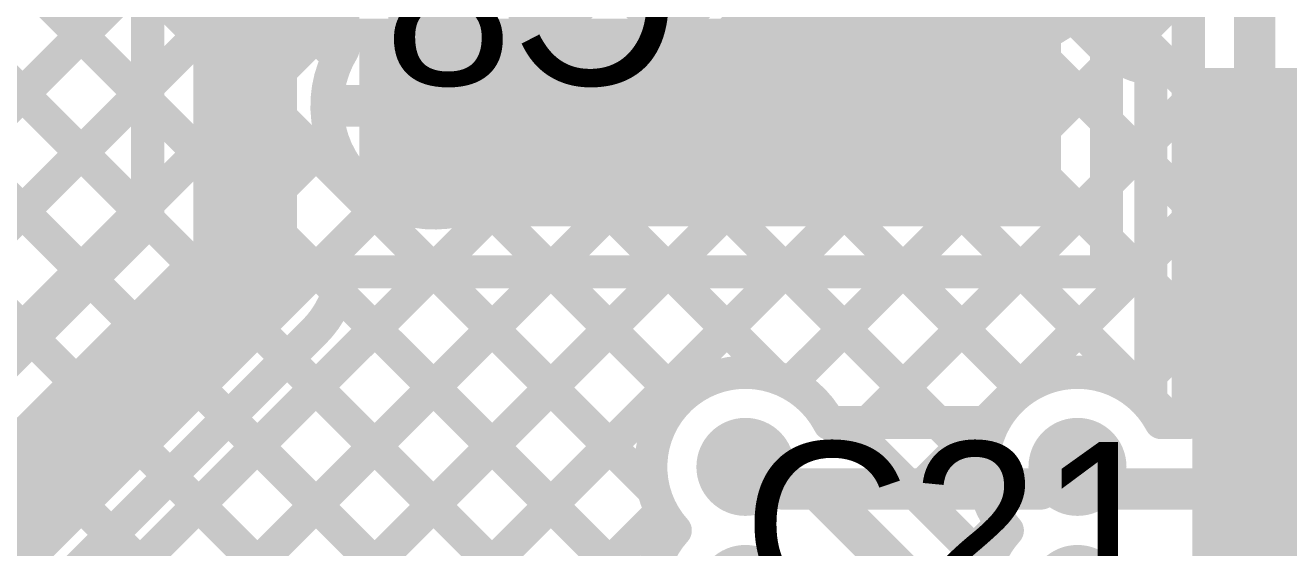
# Model space of a CAD drawing. Header units: millimetres. Extents: x -0.64 to 2.98, y -0.65 to 2.86.
# Drawn here: x 0.1625 to 0.4669, y 2.1665 to 2.2924 of the extents above; entities that cross this region are included whole.
import ezdxf

# ---------------------------------------------------------------- set-up
doc = ezdxf.new("R2010")
doc.units = ezdxf.units.MM
doc.header["$MEASUREMENT"] = 0
for name, color, linetype in [('BottomLayer', 5, 'Continuous'), ('BottomOverlay', 54, 'Continuous'), ('BottomPaste', 16, 'Continuous'), ('BottomSolder', 6, 'Continuous'), ('Mechanical2', 216, 'Continuous'), ('PadHoleLayer', 156, 'Continuous'), ('TopLayer', 1, 'Continuous'), ('TopOverlay', 2, 'Continuous'), ('TopPaste', 8, 'Continuous'), ('TopSolder', 216, 'Continuous'), ('ViaHoleLayer', 16, 'Continuous')]:
    doc.layers.add(name, color=color, linetype=linetype)
doc.styles.add('Arial', font='', dxfattribs={"height": 0.2})
doc.styles.get('Arial').set_extended_font_data('Arial')

# ---------------------------------------------------------------- blocks, each defined once
blk = doc.blocks.new('SPM0687LR5H_1_237')
at = {"layer": 'BottomSolder'}
h = blk.add_hatch(color=6, dxfattribs=at)
edge = h.paths.add_edge_path()
edge.add_arc((0, -0.03594), 0.004, 0, 360)
at = {"layer": 'PadHoleLayer'}
h = blk.add_hatch(color=156, dxfattribs=at)
edge = h.paths.add_edge_path()
edge.add_arc((0, -0.03594), 0.02018, 0, 360)
at = {"layer": 'TopLayer'}
h = blk.add_hatch(color=1, dxfattribs=at)
edge = h.paths.add_edge_path()
edge.add_arc((-0.0474, 0.06705), 0.01772, 0, 360)
h = blk.add_hatch(color=1, dxfattribs=at)
edge = h.paths.add_edge_path()
edge.add_arc((0, 0.06705), 0.01772, 0, 360)
h = blk.add_hatch(color=1, dxfattribs=at)
edge = h.paths.add_edge_path()
edge.add_arc((0.0474, 0.06705), 0.01772, 0, 360)
h = blk.add_hatch(color=1, dxfattribs=at)
edge = h.paths.add_edge_path()
edge.add_arc((0, -0.03594), 0.03299, 0, 360)
h = blk.add_hatch(color=1, dxfattribs=at)
edge = h.paths.add_edge_path()
edge.add_arc((-0.0474, -0.06705), 0.01772, 0, 360)
h = blk.add_hatch(color=1, dxfattribs=at)
edge = h.paths.add_edge_path()
edge.add_arc((0.0474, -0.06705), 0.01772, 0, 360)
at = {"layer": 'TopPaste'}
h = blk.add_hatch(color=8, dxfattribs=at)
edge = h.paths.add_edge_path()
edge.add_arc((-0.0474, 0.06705), 0.01772, 0, 360)
h = blk.add_hatch(color=8, dxfattribs=at)
edge = h.paths.add_edge_path()
edge.add_arc((0, 0.06705), 0.01772, 0, 360)
h = blk.add_hatch(color=8, dxfattribs=at)
edge = h.paths.add_edge_path()
edge.add_arc((0.0474, 0.06705), 0.01772, 0, 360)
h = blk.add_hatch(color=8, dxfattribs=at)
edge = h.paths.add_edge_path()
edge.add_arc((-0.0474, -0.06705), 0.01772, 0, 360)
h = blk.add_hatch(color=8, dxfattribs=at)
edge = h.paths.add_edge_path()
edge.add_arc((0.0474, -0.06705), 0.01772, 0, 360)
at = {"layer": 'TopSolder'}
h = blk.add_hatch(color=216, dxfattribs=at)
edge = h.paths.add_edge_path()
edge.add_arc((-0.0474, 0.06705), 0.02172, 0, 360)
h = blk.add_hatch(color=216, dxfattribs=at)
edge = h.paths.add_edge_path()
edge.add_arc((0, 0.06705), 0.02172, 0, 360)
h = blk.add_hatch(color=216, dxfattribs=at)
edge = h.paths.add_edge_path()
edge.add_arc((0.0474, 0.06705), 0.02172, 0, 360)
h = blk.add_hatch(color=216, dxfattribs=at)
edge = h.paths.add_edge_path()
edge.add_arc((0, -0.03594), 0.03699, 0, 360)
h = blk.add_hatch(color=216, dxfattribs=at)
edge = h.paths.add_edge_path()
edge.add_arc((-0.0474, -0.06705), 0.02172, 0, 360)
h = blk.add_hatch(color=216, dxfattribs=at)
edge = h.paths.add_edge_path()
edge.add_arc((0.0474, -0.06705), 0.02172, 0, 360)
at = {"layer": 'TopOverlay', "const_width": 0.005}
for points in [[(0.07402, 0.09591), (-0.07402, 0.09591)], [(-0.07402, -0.10591), (-0.07402, 0.09591)], [(0.07402, -0.10591), (0.07402, 0.09591)], [(-0.08, 0.07), (-0.085, 0.075)], [(-0.085, 0.065), (-0.085, 0.075)], [(-0.08, 0.07), (-0.085, 0.065)], [(0.07402, -0.10591), (-0.07402, -0.10591)]]:
    blk.add_lwpolyline(points, dxfattribs=at)
at = {"layer": 'TopOverlay', "const_width": 0.0025}
for points in [[(-0.07527, 0.09591, 1), (-0.07277, 0.09591, 1)], [(-0.07527, 0.09591, 1), (-0.07277, 0.09591, 1)], [(0.07277, 0.09591, 1), (0.07527, 0.09591, 1)], [(0.07277, 0.09591, 1), (0.07527, 0.09591, 1)], [(-0.08625, 0.075, 1), (-0.08375, 0.075, 1)], [(-0.08625, 0.075, 1), (-0.08375, 0.075, 1)], [(-0.08125, 0.07, 1), (-0.07875, 0.07, 1)], [(-0.08125, 0.07, 1), (-0.07875, 0.07, 1)], [(-0.08625, 0.065, 1), (-0.08375, 0.065, 1)], [(-0.08625, 0.065, 1), (-0.08375, 0.065, 1)], [(-0.07527, -0.10591, 1), (-0.07277, -0.10591, 1)], [(-0.07527, -0.10591, 1), (-0.07277, -0.10591, 1)], [(0.07277, -0.10591, 1), (0.07527, -0.10591, 1)], [(0.07277, -0.10591, 1), (0.07527, -0.10591, 1)]]:
    blk.add_lwpolyline(points, format="xyb", close=True, dxfattribs=at)
blk = doc.blocks.new('CASE_D_265')
at = {"layer": 'TopLayer'}
blk.add_hatch(color=1, dxfattribs=at).paths.add_polyline_path([(0.07283, 0.05709), (0.16732, 0.05709), (0.16732, -0.05709), (0.07283, -0.05709)])
at = {"layer": 'TopPaste'}
blk.add_hatch(color=8, dxfattribs=at).paths.add_polyline_path([(0.07283, 0.05709), (0.16732, 0.05709), (0.16732, -0.05709), (0.07283, -0.05709)])
at = {"layer": 'TopSolder'}
blk.add_hatch(color=216, dxfattribs=at).paths.add_polyline_path([(0.06883, 0.06109), (0.17132, 0.06109), (0.17132, -0.06109), (0.06883, -0.06109)])
blk = doc.blocks.new('CAP_0402_B_364')
at = {"layer": 'BottomLayer'}
for points in [[(-0.0095, 0.0125), (-0.0095, -0.0125), (-0.0275, -0.0125), (-0.0275, 0.0125)], [(0.0275, 0.0125), (0.0275, -0.0125), (0.0095, -0.0125), (0.0095, 0.0125)]]:
    blk.add_hatch(color=5, dxfattribs=at).paths.add_polyline_path(points)
at = {"layer": 'BottomPaste'}
for points in [[(-0.0095, 0.0125), (-0.0095, -0.0125), (-0.0275, -0.0125), (-0.0275, 0.0125)], [(0.0275, 0.0125), (0.0275, -0.0125), (0.0095, -0.0125), (0.0095, 0.0125)]]:
    blk.add_hatch(color=16, dxfattribs=at).paths.add_polyline_path(points)
at = {"layer": 'BottomSolder'}
for points in [[(-0.00714, 0.01486), (-0.00714, -0.01486), (-0.02986, -0.01486), (-0.02986, 0.01486)], [(0.02986, 0.01486), (0.02986, -0.01486), (0.00714, -0.01486), (0.00714, 0.01486)]]:
    blk.add_hatch(color=6, dxfattribs=at).paths.add_polyline_path(points)
at = {"layer": 'BottomOverlay', "const_width": 0.005}
for points in [[(-0.011, 0.016), (-0.031, 0.016)], [(-0.031, -0.016), (-0.031, 0.016)], [(0.031, 0.016), (0.011, 0.016)], [(0.031, -0.016), (0.031, 0.016)], [(-0.011, -0.016), (-0.031, -0.016)], [(0.031, -0.016), (0.011, -0.016)]]:
    blk.add_lwpolyline(points, dxfattribs=at)
at = {"layer": 'BottomOverlay', "const_width": 0.0025}
for points in [[(-0.03225, 0.016, 1), (-0.02975, 0.016, 1)], [(-0.03225, 0.016, 1), (-0.02975, 0.016, 1)], [(-0.01225, 0.016, 1), (-0.00975, 0.016, 1)], [(0.00975, 0.016, 1), (0.01225, 0.016, 1)], [(0.02975, 0.016, 1), (0.03225, 0.016, 1)], [(0.02975, 0.016, 1), (0.03225, 0.016, 1)], [(-0.03225, -0.016, 1), (-0.02975, -0.016, 1)], [(-0.03225, -0.016, 1), (-0.02975, -0.016, 1)], [(-0.01225, -0.016, 1), (-0.00975, -0.016, 1)], [(0.00975, -0.016, 1), (0.01225, -0.016, 1)], [(0.02975, -0.016, 1), (0.03225, -0.016, 1)], [(0.02975, -0.016, 1), (0.03225, -0.016, 1)]]:
    blk.add_lwpolyline(points, format="xyb", close=True, dxfattribs=at)
blk = doc.blocks.new('C___0402_B_368')
at = {"layer": 'BottomLayer'}
for points in [[(-0.0095, 0.0125), (-0.0095, -0.0125), (-0.0275, -0.0125), (-0.0275, 0.0125)], [(0.0275, 0.0125), (0.0275, -0.0125), (0.0095, -0.0125), (0.0095, 0.0125)]]:
    blk.add_hatch(color=5, dxfattribs=at).paths.add_polyline_path(points)
at = {"layer": 'BottomPaste'}
for points in [[(-0.0095, 0.0125), (-0.0095, -0.0125), (-0.0275, -0.0125), (-0.0275, 0.0125)], [(0.0275, 0.0125), (0.0275, -0.0125), (0.0095, -0.0125), (0.0095, 0.0125)]]:
    blk.add_hatch(color=16, dxfattribs=at).paths.add_polyline_path(points)
at = {"layer": 'BottomSolder'}
for points in [[(-0.00714, 0.01486), (-0.00714, -0.01486), (-0.02986, -0.01486), (-0.02986, 0.01486)], [(0.02986, 0.01486), (0.02986, -0.01486), (0.00714, -0.01486), (0.00714, 0.01486)]]:
    blk.add_hatch(color=6, dxfattribs=at).paths.add_polyline_path(points)
at = {"layer": 'BottomOverlay', "const_width": 0.005}
for points in [[(-0.011, 0.016), (-0.031, 0.016)], [(-0.031, -0.016), (-0.031, 0.016)], [(0.031, 0.016), (0.011, 0.016)], [(0.031, -0.016), (0.031, 0.016)], [(-0.011, -0.016), (-0.031, -0.016)], [(0.031, -0.016), (0.011, -0.016)]]:
    blk.add_lwpolyline(points, dxfattribs=at)
at = {"layer": 'BottomOverlay', "const_width": 0.0025}
for points in [[(-0.03225, 0.016, 1), (-0.02975, 0.016, 1)], [(-0.03225, 0.016, 1), (-0.02975, 0.016, 1)], [(-0.01225, 0.016, 1), (-0.00975, 0.016, 1)], [(0.00975, 0.016, 1), (0.01225, 0.016, 1)], [(0.02975, 0.016, 1), (0.03225, 0.016, 1)], [(0.02975, 0.016, 1), (0.03225, 0.016, 1)], [(-0.03225, -0.016, 1), (-0.02975, -0.016, 1)], [(-0.03225, -0.016, 1), (-0.02975, -0.016, 1)], [(-0.01225, -0.016, 1), (-0.00975, -0.016, 1)], [(0.00975, -0.016, 1), (0.01225, -0.016, 1)], [(0.02975, -0.016, 1), (0.03225, -0.016, 1)], [(0.02975, -0.016, 1), (0.03225, -0.016, 1)]]:
    blk.add_lwpolyline(points, format="xyb", close=True, dxfattribs=at)

msp = doc.modelspace()

# ---------------------------------------------------------------- hatches: boundary and pattern name
at = {"layer": 'BottomLayer'}
msp.add_hatch(color=5, dxfattribs=at).paths.add_polyline_path([(0.412, 2.244), (0.412, 2.294), (0.243, 2.294), (0.243, 2.244)])
h = msp.add_hatch(color=5, dxfattribs=at)
edge = h.paths.add_edge_path()
edge.add_arc((0.261, 2.273), 0.01181, 0, 360)
h = msp.add_hatch(color=5, dxfattribs=at)
edge = h.paths.add_edge_path()
edge.add_arc((0.336, 2.186), 0.01181, 0, 360)
h = msp.add_hatch(color=5, dxfattribs=at)
edge = h.paths.add_edge_path()
edge.add_arc((0.416, 2.186), 0.01181, 0, 360)
h = msp.add_hatch(color=5, dxfattribs=at)
edge = h.paths.add_edge_path()
edge.add_arc((0.336, 2.15538), 0.01181, 0, 360)
h = msp.add_hatch(color=5, dxfattribs=at)
edge = h.paths.add_edge_path()
edge.add_arc((0.416, 2.15538), 0.01181, 0, 360)
at = {"layer": 'BottomSolder'}
h = msp.add_hatch(color=6, dxfattribs=at)
edge = h.paths.add_edge_path()
edge.add_arc((0.261, 2.273), 0.00791, 0, 360)
h = msp.add_hatch(color=6, dxfattribs=at)
edge = h.paths.add_edge_path()
edge.add_arc((0.336, 2.186), 0.00791, 0, 360)
h = msp.add_hatch(color=6, dxfattribs=at)
edge = h.paths.add_edge_path()
edge.add_arc((0.416, 2.186), 0.00791, 0, 360)
at = {"layer": 'TopLayer'}
h = msp.add_hatch(color=1, dxfattribs=at)
edge = h.paths.add_edge_path()
edge.add_arc((0.261, 2.273), 0.01181, 0, 360)
h = msp.add_hatch(color=1, dxfattribs=at)
edge = h.paths.add_edge_path()
edge.add_arc((0.336, 2.186), 0.01181, 0, 360)
h = msp.add_hatch(color=1, dxfattribs=at)
edge = h.paths.add_edge_path()
edge.add_arc((0.416, 2.186), 0.01181, 0, 360)
h = msp.add_hatch(color=1, dxfattribs=at)
edge = h.paths.add_edge_path()
edge.add_arc((0.336, 2.15538), 0.01181, 0, 360)
h = msp.add_hatch(color=1, dxfattribs=at)
edge = h.paths.add_edge_path()
edge.add_arc((0.416, 2.15538), 0.01181, 0, 360)
at = {"layer": 'TopSolder'}
h = msp.add_hatch(color=216, dxfattribs=at)
edge = h.paths.add_edge_path()
edge.add_arc((0.261, 2.273), 0.00791, 0, 360)
h = msp.add_hatch(color=216, dxfattribs=at)
edge = h.paths.add_edge_path()
edge.add_arc((0.336, 2.186), 0.00791, 0, 360)
h = msp.add_hatch(color=216, dxfattribs=at)
edge = h.paths.add_edge_path()
edge.add_arc((0.416, 2.186), 0.00791, 0, 360)
at = {"layer": 'ViaHoleLayer'}
h = msp.add_hatch(color=16, dxfattribs=at)
edge = h.paths.add_edge_path()
edge.add_arc((0.261, 2.273), 0.00591, 0, 360)
h = msp.add_hatch(color=16, dxfattribs=at)
edge = h.paths.add_edge_path()
edge.add_arc((0.336, 2.186), 0.00591, 0, 360)
h = msp.add_hatch(color=16, dxfattribs=at)
edge = h.paths.add_edge_path()
edge.add_arc((0.416, 2.186), 0.00591, 0, 360)

# ---------------------------------------------------------------- linework, layer by layer
at = {"layer": 'BottomLayer'}
for points, const_width in [([(0.45869, 2.18655), (0.45869, 2.417)], 0.01), ([(0.44269, 2.19669), (0.44269, 2.40585)], 0.008), ([(0.09199, 2.37396), (0.192, 2.27395)], 0.008), ([(0.2155, 2.23517), (0.2155, 2.3535)], 0.025), ([(0.07708, 2.36059), (0.192, 2.24566)], 0.008), ([(0.192, 2.2449), (0.192, 2.3535)], 0.008), ([(0.06217, 2.34722), (0.17824, 2.23114)], 0.008), ([(0.11338, 2.22738), (0.192, 2.306)], 0.008), ([(0.423, 2.291), (0.423, 2.305)], 0.008), ([(0.423, 2.291), (0.423, 2.305)], 0.008), ([(0.423, 2.28244), (0.44269, 2.30213)], 0.008), ([(0.423, 2.29751), (0.44269, 2.27782)], 0.008), ([(0.423, 2.233), (0.423, 2.291)], 0.008), ([(0.08719, 2.1729), (0.192, 2.27771)], 0.008), ([(0.423, 2.25415), (0.44269, 2.27384)], 0.008), ([(0.11316, 2.26793), (0.1641, 2.217)], 0.008), ([(0.423, 2.26922), (0.44269, 2.24953)], 0.008), ([(-0.16443, 1.893), (0.192, 2.24943)], 0.008), ([(0.37688, 2.17975), (0.44269, 2.24556)], 0.008), ([(-0.02354, 2.02936), (0.192, 2.2449)], 0.008), ([(-0.00692, 2.01274), (0.2155, 2.23517)], 0.025), ([(0.423, 2.24094), (0.44269, 2.22125)], 0.008), ([(-0.0015, 1.97108), (0.26042, 2.233)], 0.008), ([(-0.0015, 1.94279), (0.28871, 2.233)], 0.008), ([(-0.0015, 1.91451), (0.31699, 2.233)], 0.008), ([(-0.0015, 1.88622), (0.34528, 2.233)], 0.008), ([(0.2389, 2.233), (0.423, 2.233)], 0.008), ([(0.26123, 2.233), (0.31391, 2.18033)], 0.008), ([(0.28952, 2.233), (0.32013, 2.20239)], 0.008), ([(0.3178, 2.233), (0.34314, 2.20767)], 0.008), ([(0.34609, 2.233), (0.39319, 2.1859)], 0.008), ([(0.3467, 2.20614), (0.37356, 2.233)], 0.008), ([(0.36258, 2.19373), (0.40185, 2.233)], 0.008), ([(0.37437, 2.233), (0.40278, 2.20459)], 0.008), ([(0.40266, 2.233), (0.43897, 2.19669)], 0.008), ([(0.2379, 2.22805), (0.31336, 2.15259)], 0.008), ([(0.00969, 1.99613), (0.2321, 2.21853)], 0.008), ([(0.42967, 2.20426), (0.44269, 2.21727)], 0.008), ([(0.22562, 2.21205), (0.367, 2.07066)], 0.008), ([(0.21147, 2.19791), (0.367, 2.04238)], 0.008), ([(0.43615, 2.19669), (0.44269, 2.19669)], 0.008), ([(0.36464, 2.19199), (0.39428, 2.16235)], 0.008), ([(0.416, 2.186), (0.41969, 2.186)], 0.01), ([(0.41969, 2.186), (0.425, 2.18069)], 0.01), ([(0.45283, 2.18069), (0.45869, 2.18655)], 0.01), ([(0.19733, 2.18376), (0.367, 2.0141)], 0.008), ([(0.345, 2.18069), (0.35331, 2.18069)], 0.01), ([(0.35331, 2.18069), (0.403, 2.131)], 0.01), ([(0.425, 2.18069), (0.45283, 2.18069)], 0.01), ([(0.46112, 2.16069), (0.47869, 2.17826)], 0.01), ([(0.02726, 1.8867), (0.31586, 2.1753)], 0.008), ([(0.18319, 2.16962), (0.367, 1.98581)], 0.008), ([(0.39102, 2.16561), (0.39774, 2.17233)], 0.008)]:
    msp.add_lwpolyline(points, dxfattribs=dict(at, const_width=const_width))
for points, const_width in [([(0.421, 2.291, 1), (0.425, 2.291, 1)], 0.004), ([(0.421, 2.291, 1), (0.425, 2.291, 1)], 0.004), ([(0.421, 2.291, 1), (0.425, 2.291, 1)], 0.004), ([(0.421, 2.28244, 1), (0.425, 2.28244, 1)], 0.004), ([(0.19, 2.27771, 1), (0.194, 2.27771, 1)], 0.004), ([(0.44069, 2.27782, 1), (0.44469, 2.27782, 1)], 0.004), ([(0.19, 2.27395, 1), (0.194, 2.27395, 1)], 0.004), ([(0.44069, 2.27384, 1), (0.44469, 2.27384, 1)], 0.004), ([(0.421, 2.26922, 1), (0.425, 2.26922, 1)], 0.004), ([(0.421, 2.25415, 1), (0.425, 2.25415, 1)], 0.004), ([(0.19, 2.24943, 1), (0.194, 2.24943, 1)], 0.004), ([(0.44069, 2.24953, 1), (0.44469, 2.24953, 1)], 0.004), ([(0.19, 2.24566, 1), (0.194, 2.24566, 1)], 0.004), ([(0.44069, 2.24556, 1), (0.44469, 2.24556, 1)], 0.004), ([(0.19, 2.2449, 1), (0.194, 2.2449, 1)], 0.004), ([(0.19, 2.2449, 1), (0.194, 2.2449, 1)], 0.004), ([(0.20925, 2.23517, 1), (0.22175, 2.23517, 1)], 0.0125), ([(0.20925, 2.23517, 1), (0.22175, 2.23517, 1)], 0.0125), ([(0.421, 2.24094, 1), (0.425, 2.24094, 1)], 0.004), ([(0.17624, 2.23114, 1), (0.18024, 2.23114, 1)], 0.004), ([(0.2369, 2.233, 1), (0.2409, 2.233, 1)], 0.004), ([(0.2369, 2.233, 1), (0.2409, 2.233, 1)], 0.004), ([(0.2369, 2.233, 1), (0.2409, 2.233, 1)], 0.004), ([(0.25842, 2.233, 1), (0.26242, 2.233, 1)], 0.004), ([(0.25923, 2.233, 1), (0.26323, 2.233, 1)], 0.004), ([(0.28671, 2.233, 1), (0.29071, 2.233, 1)], 0.004), ([(0.28752, 2.233, 1), (0.29152, 2.233, 1)], 0.004), ([(0.31499, 2.233, 1), (0.31899, 2.233, 1)], 0.004), ([(0.3158, 2.233, 1), (0.3198, 2.233, 1)], 0.004), ([(0.34328, 2.233, 1), (0.34728, 2.233, 1)], 0.004), ([(0.34409, 2.233, 1), (0.34809, 2.233, 1)], 0.004), ([(0.37156, 2.233, 1), (0.37556, 2.233, 1)], 0.004), ([(0.37237, 2.233, 1), (0.37637, 2.233, 1)], 0.004), ([(0.39985, 2.233, 1), (0.40385, 2.233, 1)], 0.004), ([(0.40066, 2.233, 1), (0.40466, 2.233, 1)], 0.004), ([(0.421, 2.233, 1), (0.425, 2.233, 1)], 0.004), ([(0.421, 2.233, 1), (0.425, 2.233, 1)], 0.004), ([(0.2359, 2.22805, 1), (0.2399, 2.22805, 1)], 0.004), ([(0.44069, 2.22125, 1), (0.44469, 2.22125, 1)], 0.004), ([(0.2301, 2.21853, 1), (0.2341, 2.21853, 1)], 0.004), ([(0.2301, 2.21853, 1), (0.2341, 2.21853, 1)], 0.004), ([(0.23012, 2.21855, 1), (0.23412, 2.21855, 1)], 0.004), ([(0.1621, 2.217, 1), (0.1661, 2.217, 1)], 0.004), ([(0.44069, 2.21727, 1), (0.44469, 2.21727, 1)], 0.004), ([(0.22362, 2.21205, 1), (0.22762, 2.21205, 1)], 0.004), ([(0.34114, 2.20767, 1), (0.34514, 2.20767, 1)], 0.004), ([(0.3447, 2.20614, 1), (0.3487, 2.20614, 1)], 0.004), ([(0.40078, 2.20459, 1), (0.40478, 2.20459, 1)], 0.004), ([(0.42767, 2.20426, 1), (0.43167, 2.20426, 1)], 0.004), ([(0.31813, 2.20239, 1), (0.32213, 2.20239, 1)], 0.004), ([(0.20947, 2.19791, 1), (0.21347, 2.19791, 1)], 0.004), ([(0.3543, 2.19641, 1), (0.3583, 2.19641, 1)], 0.004), ([(0.3543, 2.19641, 1), (0.3583, 2.19641, 1)], 0.004), ([(0.3543, 2.19641, 1), (0.3583, 2.19641, 1)], 0.004), ([(0.36058, 2.19373, 1), (0.36458, 2.19373, 1)], 0.004), ([(0.43415, 2.19669, 1), (0.43815, 2.19669, 1)], 0.004), ([(0.43415, 2.19669, 1), (0.43815, 2.19669, 1)], 0.004), ([(0.43697, 2.19669, 1), (0.44097, 2.19669, 1)], 0.004), ([(0.44069, 2.19669, 1), (0.44469, 2.19669, 1)], 0.004), ([(0.44069, 2.19669, 1), (0.44469, 2.19669, 1)], 0.004), ([(0.36262, 2.192, 1), (0.36662, 2.192, 1)], 0.004), ([(0.36264, 2.19199, 1), (0.36664, 2.19199, 1)], 0.004), ([(0.36264, 2.19199, 1), (0.36664, 2.19199, 1)], 0.004), ([(0.39119, 2.1859, 1), (0.39519, 2.1859, 1)], 0.004), ([(0.4135, 2.186, 1), (0.4185, 2.186, 1)], 0.005), ([(0.41719, 2.186, 1), (0.42219, 2.186, 1)], 0.005), ([(0.41719, 2.186, 1), (0.42219, 2.186, 1)], 0.005), ([(0.45619, 2.18655, 1), (0.46119, 2.18655, 1)], 0.005), ([(0.45619, 2.18655, 1), (0.46119, 2.18655, 1)], 0.005), ([(0.19533, 2.18376, 1), (0.19933, 2.18376, 1)], 0.004), ([(0.3425, 2.18069, 1), (0.3475, 2.18069, 1)], 0.005), ([(0.35081, 2.18069, 1), (0.35581, 2.18069, 1)], 0.005), ([(0.35081, 2.18069, 1), (0.35581, 2.18069, 1)], 0.005), ([(0.4225, 2.18069, 1), (0.4275, 2.18069, 1)], 0.005), ([(0.4225, 2.18069, 1), (0.4275, 2.18069, 1)], 0.005), ([(0.45033, 2.18069, 1), (0.45533, 2.18069, 1)], 0.005), ([(0.45033, 2.18069, 1), (0.45533, 2.18069, 1)], 0.005), ([(0.31191, 2.18033, 1), (0.31591, 2.18033, 1)], 0.004), ([(0.37488, 2.17975, 1), (0.37888, 2.17975, 1)], 0.004), ([(0.31386, 2.1753, 1), (0.31786, 2.1753, 1)], 0.004), ([(0.18119, 2.16962, 1), (0.18519, 2.16962, 1)], 0.004), ([(0.31709, 2.17069, 1), (0.32109, 2.17069, 1)], 0.004), ([(0.31709, 2.17069, 1), (0.32109, 2.17069, 1)], 0.004), ([(0.39574, 2.17233, 1), (0.39974, 2.17233, 1)], 0.004), ([(0.39709, 2.17069, 1), (0.40109, 2.17069, 1)], 0.004), ([(0.39709, 2.17069, 1), (0.40109, 2.17069, 1)], 0.004), ([(0.38902, 2.16561, 1), (0.39302, 2.16561, 1)], 0.004)]:
    msp.add_lwpolyline(points, format="xyb", close=True, dxfattribs=dict(at, const_width=const_width))
at = {"layer": 'BottomLayer', "const_width": 0.008}
for points in [[(0.2389, 2.233, -0.175295), (0.2321, 2.21853)], [(0.2389, 2.233, -0.175022), (0.23212, 2.21855)], [(0.31909, 2.17069, -1.140431), (0.3563, 2.19641)], [(0.39909, 2.17069, -1.132461), (0.43615, 2.19669)], [(0.3563, 2.19641, -0.150515), (0.36462, 2.192)], [(0.3563, 2.19641, -0.150829), (0.36464, 2.19199)], [(0.34824, 2.13613, -0.874035), (0.31909, 2.17069)], [(0.39428, 2.16235, -0.106738), (0.39909, 2.17069)]]:
    msp.add_lwpolyline(points, format="xyb", dxfattribs=at)
at = {"layer": 'Mechanical2', "const_width": 0.01}
msp.add_lwpolyline([(1.75783, 2.80917, -6.230382), (0.64896, 2.81029)], format="xyb", dxfattribs=at)
at = {"layer": 'TopLayer'}
for points, const_width in [([(0.261, 2.273), (0.261, 2.422)], 0.022), ([(0.239, 2.2865), (0.239, 2.422)], 0.008), ([(0.283, 2.2865), (0.283, 2.41289)], 0.008), ([(0.28395, 2.28481), (0.39276, 2.39362)], 0.008), ([(0.13508, 2.38743), (0.23793, 2.28458)], 0.008), ([(0.283, 2.38094), (0.43368, 2.23026)], 0.008), ([(0.12423, 2.37), (0.31391, 2.18033)], 0.008), ([(0.1086, 2.35735), (0.31336, 2.15259)], 0.008), ([(0.11338, 2.22738), (0.239, 2.353)], 0.008), ([(0.283, 2.35266), (0.43368, 2.20198)], 0.008), ([(0.06217, 2.34722), (0.28638, 2.123)], 0.008), ([(0.09297, 2.34469), (0.43368, 2.00399)], 0.008), ([(0.08719, 2.1729), (0.239, 2.32471)], 0.008), ([(0.15042, 2.123), (0.34914, 2.32172)], 0.008), ([(0.283, 2.32437), (0.40278, 2.20459)], 0.008), ([(0.17871, 2.123), (0.36166, 2.30595)], 0.008), ([(0.20699, 2.123), (0.38753, 2.30353)], 0.008), ([(0.38869, 2.30353), (0.43368, 2.25855)], 0.008), ([(0.23528, 2.123), (0.41086, 2.29859)], 0.008), ([(0.41067, 2.29878), (0.42105, 2.2884)], 0.008), ([(0.06557, 2.123), (0.239, 2.29643)], 0.008), ([(0.283, 2.29609), (0.3824, 2.19669)], 0.008), ([(0.3467, 2.20614), (0.42548, 2.28492)], 0.008), ([(0.43368, 2.20042), (0.43368, 2.28184)], 0.008), ([(0.23919, 2.273), (0.261, 2.273)], 0.01), ([(0.261, 2.25119), (0.261, 2.273)], 0.01), ([(0.261, 2.273), (0.28281, 2.273)], 0.01), ([(0.11316, 2.26793), (0.2581, 2.123)], 0.008), ([(0.09386, 2.123), (0.23632, 2.26546)], 0.008), ([(0.2856, 2.2652), (0.34314, 2.20767)], 0.008), ([(0.36553, 2.19669), (0.43368, 2.26483)], 0.008), ([(0.12214, 2.123), (0.24919, 2.25005)], 0.008), ([(0.27258, 2.24993), (0.32013, 2.20239)], 0.008), ([(0.11476, 2.23806), (0.22981, 2.123)], 0.008), ([(0.39382, 2.19669), (0.43368, 2.23655)], 0.008), ([(0.43768, 2.221), (0.49492, 2.221)], 0.01), ([(0.11024, 2.21429), (0.20153, 2.123)], 0.008), ([(0.42967, 2.20426), (0.43368, 2.20826)], 0.008), ([(0.35615, 2.19669), (0.39585, 2.19669)], 0.008), ([(0.345, 2.18069), (0.407, 2.18069)], 0.01), ([(0.26356, 2.123), (0.31586, 2.1753)], 0.008)]:
    msp.add_lwpolyline(points, dxfattribs=dict(at, const_width=const_width))
for points, const_width in [([(0.281, 2.29609, 1), (0.285, 2.29609, 1)], 0.004), ([(0.41905, 2.2884, 1), (0.42305, 2.2884, 1)], 0.004), ([(0.41905, 2.2884, 1), (0.42305, 2.2884, 1)], 0.004), ([(0.41906, 2.28838, 1), (0.42306, 2.28838, 1)], 0.004), ([(0.237, 2.2865, 1), (0.241, 2.2865, 1)], 0.004), ([(0.237, 2.2865, 1), (0.241, 2.2865, 1)], 0.004), ([(0.281, 2.2865, 1), (0.285, 2.2865, 1)], 0.004), ([(0.281, 2.2865, 1), (0.285, 2.2865, 1)], 0.004), ([(0.23593, 2.28458, 1), (0.23993, 2.28458, 1)], 0.004), ([(0.28195, 2.28481, 1), (0.28595, 2.28481, 1)], 0.004), ([(0.42348, 2.28492, 1), (0.42748, 2.28492, 1)], 0.004), ([(0.2555, 2.273, 1), (0.2665, 2.273, 1)], 0.011), ([(0.43168, 2.28184, 1), (0.43568, 2.28184, 1)], 0.004), ([(0.43168, 2.28184, 1), (0.43568, 2.28184, 1)], 0.004), ([(0.43168, 2.28184, 1), (0.43568, 2.28184, 1)], 0.004), ([(0.23669, 2.273, 1), (0.24169, 2.273, 1)], 0.005), ([(0.2585, 2.273, 1), (0.2635, 2.273, 1)], 0.005), ([(0.2585, 2.273, 1), (0.2635, 2.273, 1)], 0.005), ([(0.2585, 2.273, 1), (0.2635, 2.273, 1)], 0.005), ([(0.28031, 2.273, 1), (0.28531, 2.273, 1)], 0.005), ([(0.28481, 2.273, 1), (0.28881, 2.273, 1)], 0.004), ([(0.28481, 2.273, 1), (0.28881, 2.273, 1)], 0.004), ([(0.23432, 2.26546, 1), (0.23832, 2.26546, 1)], 0.004), ([(0.2836, 2.2652, 1), (0.2876, 2.2652, 1)], 0.004), ([(0.43168, 2.26483, 1), (0.43568, 2.26483, 1)], 0.004), ([(0.43168, 2.25855, 1), (0.43568, 2.25855, 1)], 0.004), ([(0.2585, 2.25119, 1), (0.2635, 2.25119, 1)], 0.005), ([(0.24719, 2.25005, 1), (0.25119, 2.25005, 1)], 0.004), ([(0.27058, 2.24993, 1), (0.27458, 2.24993, 1)], 0.004), ([(0.43168, 2.23655, 1), (0.43568, 2.23655, 1)], 0.004), ([(0.43168, 2.23026, 1), (0.43568, 2.23026, 1)], 0.004), ([(0.43518, 2.221, 1), (0.44018, 2.221, 1)], 0.005), ([(0.34114, 2.20767, 1), (0.34514, 2.20767, 1)], 0.004), ([(0.3447, 2.20614, 1), (0.3487, 2.20614, 1)], 0.004), ([(0.43168, 2.20826, 1), (0.43568, 2.20826, 1)], 0.004), ([(0.40078, 2.20459, 1), (0.40478, 2.20459, 1)], 0.004), ([(0.42767, 2.20426, 1), (0.43167, 2.20426, 1)], 0.004), ([(0.31813, 2.20239, 1), (0.32213, 2.20239, 1)], 0.004), ([(0.43168, 2.20198, 1), (0.43568, 2.20198, 1)], 0.004), ([(0.43168, 2.20042, 1), (0.43568, 2.20042, 1)], 0.004), ([(0.43168, 2.20042, 1), (0.43568, 2.20042, 1)], 0.004), ([(0.35415, 2.19669, 1), (0.35815, 2.19669, 1)], 0.004), ([(0.35415, 2.19669, 1), (0.35815, 2.19669, 1)], 0.004), ([(0.36353, 2.19669, 1), (0.36753, 2.19669, 1)], 0.004), ([(0.3804, 2.19669, 1), (0.3844, 2.19669, 1)], 0.004), ([(0.39182, 2.19669, 1), (0.39582, 2.19669, 1)], 0.004), ([(0.39385, 2.19669, 1), (0.39785, 2.19669, 1)], 0.004), ([(0.39385, 2.19669, 1), (0.39785, 2.19669, 1)], 0.004), ([(0.3425, 2.18069, 1), (0.3475, 2.18069, 1)], 0.005), ([(0.4045, 2.18069, 1), (0.4095, 2.18069, 1)], 0.005), ([(0.31191, 2.18033, 1), (0.31591, 2.18033, 1)], 0.004), ([(0.31386, 2.1753, 1), (0.31786, 2.1753, 1)], 0.004), ([(0.31709, 2.17069, 1), (0.32109, 2.17069, 1)], 0.004), ([(0.31709, 2.17069, 1), (0.32109, 2.17069, 1)], 0.004)]:
    msp.add_lwpolyline(points, format="xyb", close=True, dxfattribs=dict(at, const_width=const_width))
at = {"layer": 'TopLayer', "const_width": 0.008}
for points in [[(0.43368, 2.28184, -0.155035), (0.42105, 2.2884)], [(0.43368, 2.28184, -0.154763), (0.42106, 2.28838)], [(0.28681, 2.273, -1.32142), (0.239, 2.2865)], [(0.283, 2.2865, -0.138458), (0.28681, 2.273)], [(0.31909, 2.17069, -1.132461), (0.35615, 2.19669)], [(0.39585, 2.19669, -0.536513), (0.43368, 2.20042)], [(0.35615, 2.14469, -1.132461), (0.31909, 2.17069)]]:
    msp.add_lwpolyline(points, format="xyb", dxfattribs=at)

# ---------------------------------------------------------------- block references
for name, p, rotation in [('SPM0687LR5H_1_237', (0.421, 2.409), 211.5), ('C___0402_B_368', (0.348, 2.3035), 270), ('CAP_0402_B_364', (0.39, 2.303), 270), ('CASE_D_265', (0.615, 2.221), 180)]:
    msp.add_blockref(name, p, dxfattribs=dict(rotation=rotation))

# ---------------------------------------------------------------- texts
at = {"layer": 'BottomOverlay', "style": 'Arial', "text_generation_flag": 2}
msp.add_text('C8', height=0.04, dxfattribs=at).set_placement((0.32032, 2.27801))
at = {"layer": 'TopOverlay', "style": 'Arial'}
msp.add_text('C21', height=0.04, dxfattribs=at).set_placement((0.33535, 2.15201))

doc.saveas('drawing.dxf')
